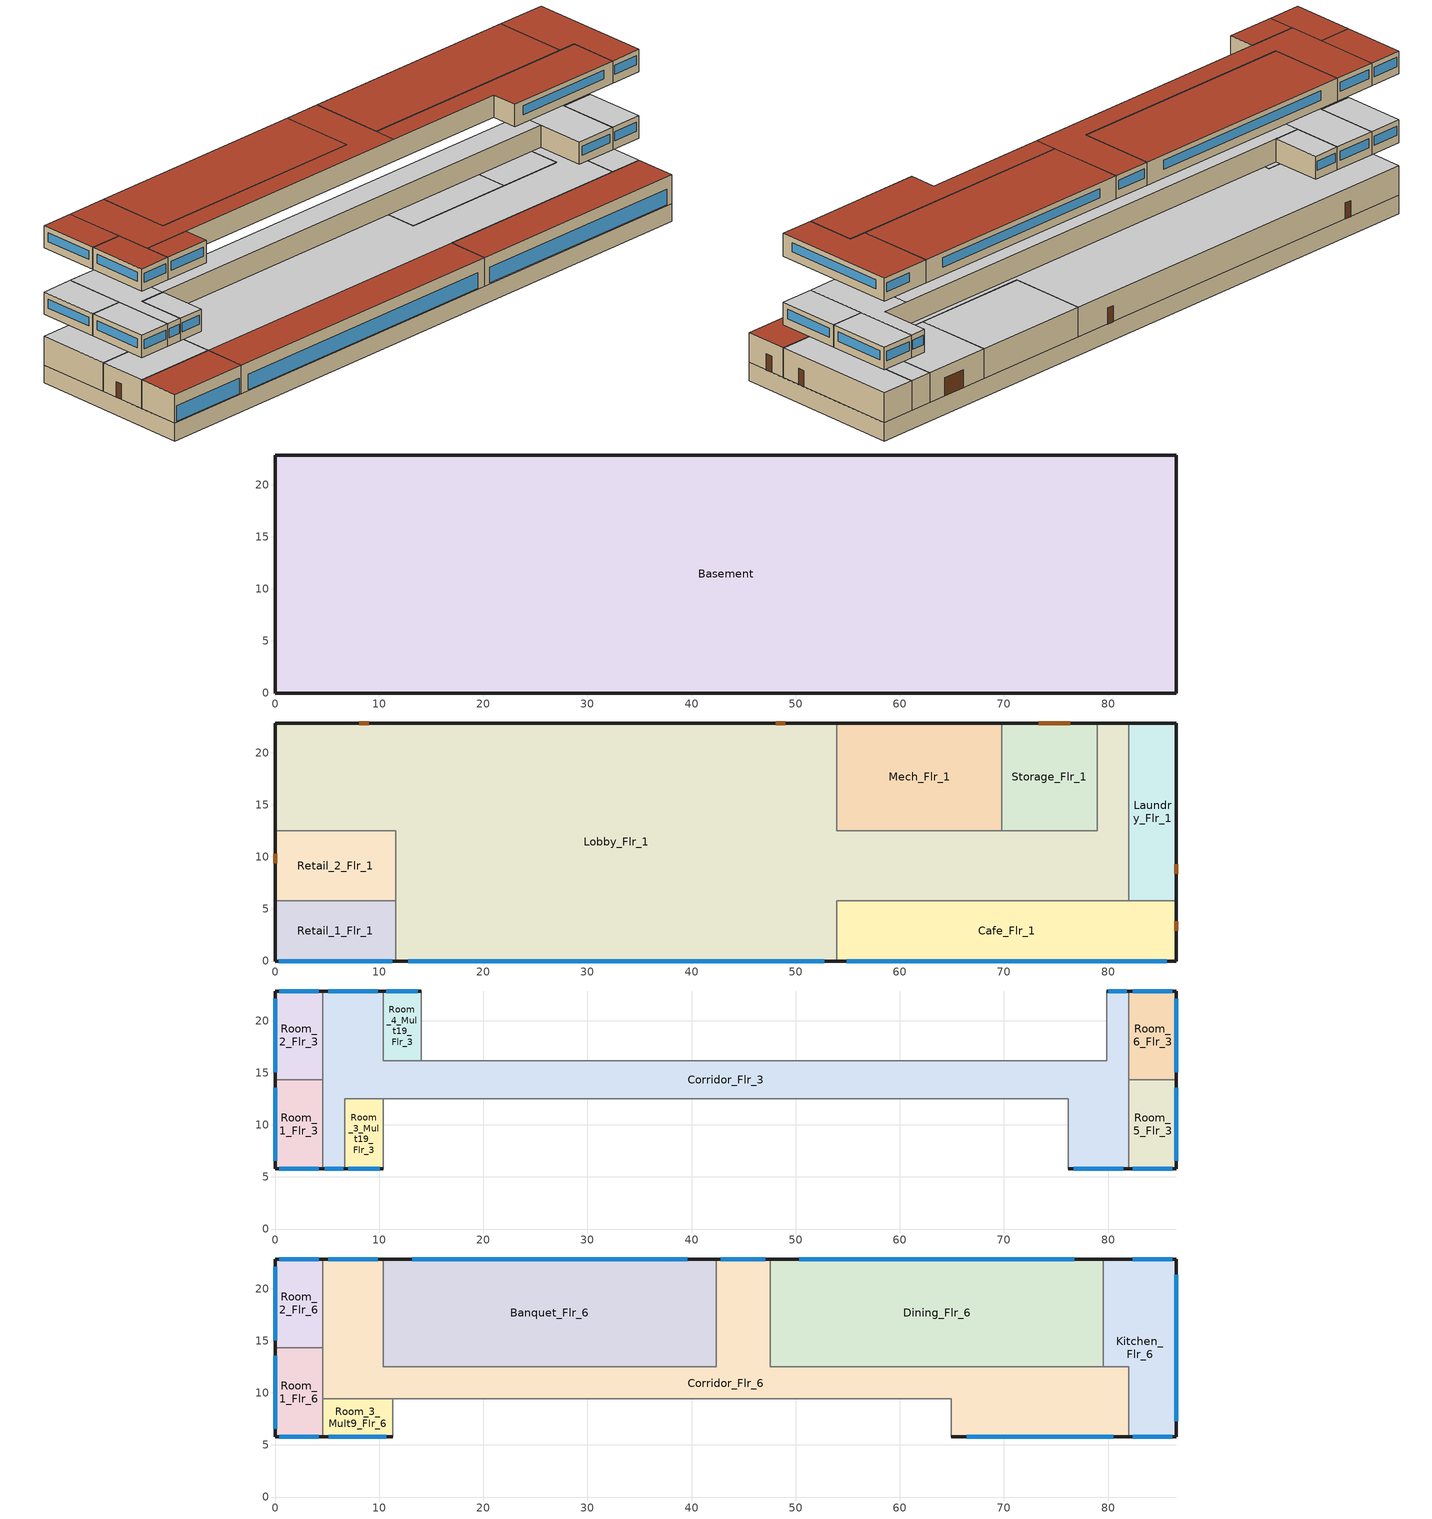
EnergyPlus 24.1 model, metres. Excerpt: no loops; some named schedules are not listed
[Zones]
Basement
 floor adiabatic (basement_floor): 86.56,22.86 86.56,0 0,0 0,22.86 z-2.44
 wall ground (Basement_Wall_East_Cfactor): 86.56,0 86.56,22.86 z-2.44:0
 wall ground (Basement_Wall_North_Cfactor): 86.56,22.86 0,22.86 z-2.44:0
 wall ground (Basement_Wall_South_Cfactor): 0,0 86.56,0 z-2.44:0
 wall ground (Basement_Wall_West_Cfactor): 0,22.86 0,0 z-2.44:0
Cafe_Flr_1
 floor to Basement (nonres_floor): 86.56,5.79 86.56,0 53.95,0 53.95,5.79 z0
 wall outside (nonres_ext_wall_grd): 53.95,0 86.56,0 86.56,5.79 z0:3.96
 wall to Lobby_Flr_1 (int_wall): 81.99,5.79 53.95,5.79 53.95,0 z0:3.96
 wall to Laundry_Flr_1 (int_wall): 86.56,5.79 81.99,5.79 z0:3.96
 window (NonresWindow_U_0.418_SHGC_0.4): 54.88,0 85.63,0 z0.15:2.28
 door (Swinging Door_con): 86.56,2.9 86.56,3.81 z0:2.13
 roof outside (nonres_roof): 53.95,5.79 53.95,0 86.56,0 86.56,5.79 z3.96
Laundry_Flr_1
 floor to Basement (nonres_floor): 86.56,22.86 86.56,5.79 81.99,5.79 81.99,22.86 z0
 wall outside (nonres_ext_wall_grd): 86.56,5.79 86.56,22.86 81.99,22.86 z0:3.96
 wall to Lobby_Flr_1 (int_wall): 81.99,22.86 81.99,5.79 z0:3.96
 door (Swinging Door_con): 86.56,8.36 86.56,9.28 z0:2.13
 ceiling adiabatic (nonres_floor_ceiling): 81.99,22.86 81.99,5.79 86.56,5.79 86.56,22.86 z3.96
Lobby_Flr_1
 floor to Basement (nonres_floor): 0,12.5 0,22.86 53.95,22.86 53.95,0 11.58,0 11.58,12.5 z0; 53.95,12.5 78.94,12.5 78.94,22.86 81.99,22.86 81.99,5.79 53.95,5.79 z0
 wall outside (nonres_ext_wall_grd): 53.95,22.86 0,22.86 0,12.5 / 11.58,0 53.95,0 / 81.99,22.86 78.94,22.86 z0:3.96
 wall to Mech_Flr_1 (int_wall): 69.8,12.5 53.95,12.5 53.95,22.86 z0:3.96
 wall to Retail_2_Flr_1 (int_wall): 0,12.5 11.58,12.5 11.58,5.79 z0:3.96
 wall to Retail_1_Flr_1 (int_wall): 11.58,5.79 11.58,0 z0:3.96
 wall to Storage_Flr_1 (int_wall): 78.94,22.86 78.94,12.5 69.8,12.5 z0:3.96
 window (NonresWindow_U_0.418_SHGC_0.4): 12.79,0 52.74,0 z0.15:2.28
 door (Swinging Door_con): 49,22.86 48.09,22.86 / 8.99,22.86 8.08,22.86 z0:2.13
 ceiling adiabatic (nonres_floor_ceiling): 0,12.5 11.58,12.5 11.58,5.79 81.99,5.79 81.99,22.86 78.94,22.86 78.94,12.5 53.95,12.5 53.95,22.86 0,22.86 z3.96
 roof outside (nonres_roof): 11.58,5.79 11.58,0 53.95,0 53.95,5.79 z3.96
Mech_Flr_1
 floor to Basement (nonres_floor): 69.8,22.86 69.8,12.5 53.95,12.5 53.95,22.86 z0
 wall outside (nonres_ext_wall_grd): 69.8,22.86 53.95,22.86 z0:3.96
 wall to Storage_Flr_1 (int_wall): 69.8,12.5 69.8,22.86 z0:3.96
 ceiling adiabatic (nonres_floor_ceiling): 53.95,22.86 53.95,12.5 69.8,12.5 69.8,22.86 z3.96
Retail_1_Flr_1
 floor to Basement (nonres_floor): 11.58,5.79 11.58,0 0,0 0,5.79 z0
 wall outside (nonres_ext_wall_grd): 0,5.79 0,0 11.58,0 z0:3.96
 wall to Retail_2_Flr_1 (int_wall): 11.58,5.79 0,5.79 z0:3.96
 window (NonresWindow_U_0.418_SHGC_0.4): 0.33,0 11.25,0 z0.15:2.28
 roof outside (nonres_roof): 0,5.79 0,0 11.58,0 11.58,5.79 z3.96
Retail_2_Flr_1
 floor to Basement (nonres_floor): 11.58,12.5 11.58,5.79 0,5.79 0,12.5 z0
 wall outside (nonres_ext_wall_grd): 0,12.5 0,5.79 z0:3.96
 door (Swinging Door_con): 0,10.28 0,9.37 z0:2.13
 ceiling adiabatic (nonres_floor_ceiling): 0,12.5 0,5.79 11.58,5.79 11.58,12.5 z3.96
Storage_Flr_1
 floor to Basement (nonres_floor): 78.94,22.86 78.94,12.5 69.8,12.5 69.8,22.86 z0
 wall outside (nonres_ext_wall_grd): 78.94,22.86 69.8,22.86 z0:3.96
 door (Overhead Door_con): 76.37,22.86 73.32,22.86 z0:2.44
 ceiling adiabatic (nonres_floor_ceiling): 69.8,22.86 69.8,12.5 78.94,12.5 78.94,22.86 z3.96
Corridor_Flr_3
 floor adiabatic (nonres_floor): 4.57,5.79 4.57,22.86 10.36,22.86 10.36,12.5 6.71,12.5 6.71,5.79 z7.01; 10.36,16.15 76.2,16.15 76.2,12.5 10.36,12.5 z7.01; 76.2,16.15 79.86,16.15 79.86,22.86 81.99,22.86 81.99,5.79 76.2,5.79 z7.01
 wall outside (nonres_ext_wall_mid): 10.36,22.86 4.57,22.86 / 4.57,5.79 6.71,5.79 / 81.99,22.86 79.86,22.86 / 76.2,5.79 81.99,5.79 z7.01:10.06
 wall adiabatic (int_wall): 79.86,22.86 79.86,16.15 10.36,16.15 10.36,22.86 / 6.71,5.79 6.71,12.5 76.2,12.5 76.2,5.79 z7.01:10.06
 wall to Room_5_Flr_3 (int_wall): 81.99,5.79 81.99,14.33 z7.01:10.06
 wall to Room_1_Flr_3 (int_wall): 4.57,14.33 4.57,5.79 z7.01:10.06
 wall to Room_6_Flr_3 (int_wall): 81.99,14.33 81.99,22.86 z7.01:10.06
 wall to Room_2_Flr_3 (int_wall): 4.57,22.86 4.57,14.33 z7.01:10.06
 window (NonresWindow_U_0.418_SHGC_0.4): 9.86,22.86 5.08,22.86 / 4.76,5.79 6.52,5.79 / 81.81,22.86 80.04,22.86 / 76.71,5.79 81.48,5.79 z8.11:9.33
 ceiling adiabatic (nonres_floor_ceiling): 4.57,5.79 6.71,5.79 6.71,12.5 10.36,12.5 10.36,22.86 4.57,22.86 z10.06; 10.36,12.5 76.2,12.5 76.2,16.15 10.36,16.15 z10.06; 76.2,5.79 81.99,5.79 81.99,22.86 79.86,22.86 79.86,16.15 76.2,16.15 z10.06
Room_1_Flr_3
 floor adiabatic (nonres_floor): 4.57,14.33 4.57,5.79 0,5.79 0,14.33 z7.01
 wall outside (res_ext_wall_mid): 0,14.33 0,5.79 4.57,5.79 z7.01:10.06
 wall to Room_2_Flr_3 (int_wall): 4.57,14.33 0,14.33 z7.01:10.06
 window (ResWindow_U_0.418_SHGC_0.4): 0.4,5.79 4.17,5.79 / 0,13.58 0,6.54 z8.11:9.33
 ceiling adiabatic (nonres_floor_ceiling): 0,14.33 0,5.79 4.57,5.79 4.57,14.33 z10.06
Room_2_Flr_3
 floor adiabatic (nonres_floor): 4.57,22.86 4.57,14.33 0,14.33 0,22.86 z7.01
 wall outside (res_ext_wall_mid): 4.57,22.86 0,22.86 0,14.33 z7.01:10.06
 window (ResWindow_U_0.418_SHGC_0.4): 4.17,22.86 0.4,22.86 / 0,22.11 0,15.07 z8.11:9.33
 ceiling adiabatic (nonres_floor_ceiling): 0,22.86 0,14.33 4.57,14.33 4.57,22.86 z10.06
Room_3_Mult19_Flr_3
 floor adiabatic (nonres_floor): 10.36,12.5 10.36,5.79 6.71,5.79 6.71,12.5 z7.01
 wall outside (res_ext_wall_mid): 6.71,5.79 10.36,5.79 z7.01:10.06
 wall adiabatic (int_wall): 10.36,5.79 10.36,12.5 6.71,12.5 6.71,5.79 z7.01:10.06
 window (ResWindow_U_0.418_SHGC_0.4): 7.03,5.79 10.04,5.79 z8.11:9.33
 ceiling adiabatic (nonres_floor_ceiling): 6.71,12.5 6.71,5.79 10.36,5.79 10.36,12.5 z10.06
Room_4_Mult19_Flr_3
 floor adiabatic (nonres_floor): 14.02,22.86 14.02,16.15 10.36,16.15 10.36,22.86 z7.01
 wall outside (res_ext_wall_mid): 14.02,22.86 10.36,22.86 z7.01:10.06
 wall adiabatic (int_wall): 10.36,22.86 10.36,16.15 14.02,16.15 14.02,22.86 z7.01:10.06
 window (ResWindow_U_0.418_SHGC_0.4): 13.7,22.86 10.68,22.86 z8.11:9.33
 ceiling adiabatic (nonres_floor_ceiling): 10.36,22.86 10.36,16.15 14.02,16.15 14.02,22.86 z10.06
Room_5_Flr_3
 floor adiabatic (nonres_floor): 86.56,14.33 86.56,5.79 81.99,5.79 81.99,14.33 z7.01
 wall outside (res_ext_wall_mid): 81.99,5.79 86.56,5.79 86.56,14.33 z7.01:10.06
 wall to Room_6_Flr_3 (int_wall): 86.56,14.33 81.99,14.33 z7.01:10.06
 window (ResWindow_U_0.418_SHGC_0.4): 86.56,6.54 86.56,13.58 / 82.39,5.79 86.16,5.79 z8.11:9.33
 ceiling adiabatic (nonres_floor_ceiling): 81.99,14.33 81.99,5.79 86.56,5.79 86.56,14.33 z10.06
Room_6_Flr_3
 floor adiabatic (nonres_floor): 86.56,22.86 86.56,14.33 81.99,14.33 81.99,22.86 z7.01
 wall outside (res_ext_wall_mid): 86.56,14.33 86.56,22.86 81.99,22.86 z7.01:10.06
 window (ResWindow_U_0.418_SHGC_0.4): 86.56,15.07 86.56,22.11 / 86.16,22.86 82.39,22.86 z8.11:9.33
 ceiling adiabatic (nonres_floor_ceiling): 81.99,22.86 81.99,14.33 86.56,14.33 86.56,22.86 z10.06
Banquet_Flr_6
 floor adiabatic (nonres_floor): 42.37,22.86 42.37,12.5 10.36,12.5 10.36,22.86 z16.15
 wall outside (nonres_ext_wall_top): 42.37,22.86 10.36,22.86 z16.15:19.2
 wall to Corridor_Flr_6 (int_wall): 10.36,22.86 10.36,12.5 42.37,12.5 42.37,22.86 z16.15:19.2
 window (NonresWindow_U_0.418_SHGC_0.4): 39.57,22.86 13.16,22.86 z17.26:18.48
 roof outside (nonres_roof): 10.36,22.86 10.36,12.5 42.37,12.5 42.37,22.86 z19.2
Corridor_Flr_6
 floor adiabatic (nonres_floor): 4.57,9.45 4.57,22.86 10.36,22.86 10.36,12.5 42.37,12.5 42.37,22.86 47.55,22.86 47.55,12.5 81.99,12.5 81.99,5.79 64.92,5.79 64.92,9.45 z16.15
 wall outside (nonres_ext_wall_top): 10.36,22.86 4.57,22.86 / 47.55,22.86 42.37,22.86 / 64.92,5.79 81.99,5.79 z16.15:19.2
 wall adiabatic (int_wall): 4.57,22.86 4.57,9.45 64.92,9.45 64.92,5.79 / 81.99,12.5 47.55,12.5 z16.15:19.2
 wall to Dining_Flr_6 (int_wall): 47.55,12.5 47.55,22.86 z16.15:19.2
 wall to Kitchen_Flr_6 (int_wall): 81.99,5.79 81.99,12.5 z16.15:19.2
 window (NonresWindow_U_0.418_SHGC_0.4): 9.86,22.86 5.08,22.86 / 47.09,22.86 42.82,22.86 / 66.42,5.79 80.5,5.79 z17.26:18.48
 roof outside (nonres_roof): 4.57,9.45 47.55,9.45 47.55,22.86 42.37,22.86 42.37,12.5 10.36,12.5 10.36,22.86 4.57,22.86 z19.2; 47.55,9.45 64.92,9.45 64.92,5.79 81.99,5.79 81.99,12.5 47.55,12.5 z19.2
Dining_Flr_6
 floor adiabatic (nonres_floor): 79.55,22.86 79.55,12.5 47.55,12.5 47.55,22.86 z16.15
 wall outside (nonres_ext_wall_top): 79.55,22.86 47.55,22.86 z16.15:19.2
 wall to Kitchen_Flr_6 (int_wall): 79.55,12.5 79.55,22.86 z16.15:19.2
 wall adiabatic (int_wall): 47.55,12.5 79.55,12.5 z16.15:19.2
 window (NonresWindow_U_0.418_SHGC_0.4): 76.75,22.86 50.35,22.86 z17.26:18.48
 roof outside (nonres_roof): 47.55,22.86 47.55,12.5 79.55,12.5 79.55,22.86 z19.2
Kitchen_Flr_6
 floor adiabatic (nonres_floor): 79.55,12.5 79.55,22.86 86.56,22.86 86.56,5.79 81.99,5.79 81.99,12.5 z16.15
 wall outside (nonres_ext_wall_top): 81.99,5.79 86.56,5.79 86.56,22.86 79.55,22.86 z16.15:19.2
 wall adiabatic (int_wall): 79.55,12.5 81.99,12.5 z16.15:19.2
 window (NonresWindow_U_0.418_SHGC_0.4): 82.39,5.79 86.16,5.79 / 86.56,7.29 86.56,21.37 / 86.16,22.86 82.39,22.86 z17.26:18.48
 roof outside (nonres_roof): 79.55,12.5 81.99,12.5 81.99,5.79 86.56,5.79 86.56,22.86 79.55,22.86 z19.2
Room_1_Flr_6
 floor adiabatic (nonres_floor): 4.57,14.33 4.57,5.79 0,5.79 0,14.33 z16.15
 wall outside (res_ext_wall_top): 0,14.33 0,5.79 4.57,5.79 z16.15:19.2
 wall adiabatic (int_wall): 4.57,5.79 4.57,14.33 z16.15:19.2
 wall to Room_2_Flr_6 (int_wall): 4.57,14.33 0,14.33 z16.15:19.2
 window (ResWindow_U_0.418_SHGC_0.4): 0.4,5.79 4.17,5.79 / 0,13.58 0,6.54 z17.26:18.48
 roof outside (res_roof): 0,14.33 0,5.79 4.57,5.79 4.57,14.33 z19.2
Room_2_Flr_6
 floor adiabatic (nonres_floor): 4.57,22.86 4.57,14.33 0,14.33 0,22.86 z16.15
 wall outside (res_ext_wall_top): 4.57,22.86 0,22.86 0,14.33 z16.15:19.2
 wall adiabatic (int_wall): 4.57,14.33 4.57,22.86 z16.15:19.2
 window (ResWindow_U_0.418_SHGC_0.4): 4.17,22.86 0.4,22.86 / 0,22.11 0,15.07 z17.26:18.48
 roof outside (res_roof): 0,22.86 0,14.33 4.57,14.33 4.57,22.86 z19.2
Room_3_Mult9_Flr_6
 floor adiabatic (nonres_floor): 11.28,9.45 11.28,5.79 4.57,5.79 4.57,9.45 z16.15
 wall outside (res_ext_wall_top): 4.57,5.79 11.28,5.79 z16.15:19.2
 wall adiabatic (int_wall): 11.28,5.79 11.28,9.45 4.57,9.45 4.57,5.79 z16.15:19.2
 window (ResWindow_U_0.418_SHGC_0.4): 5.16,5.79 10.69,5.79 z17.26:18.48
 roof outside (res_roof): 4.57,9.45 4.57,5.79 11.28,5.79 11.28,9.45 z19.2
[Building]
HotelLarge: Loads convergence tolerance value=0.04; Maximum number of warmup days=25; Minimum number of warmup days=6; North axis=0; Solar distribution=FullInteriorAndExterior; Temperature convergence tolerance value=0.2; Terrain=City
[Site:GroundTemperature:FCfactorMethod]
January ground temperature=9.7; February ground temperature=6; March ground temperature=-2.2; April ground temperature=-3.4; May ground temperature=-4.2; June ground temperature=2.7; July ground temperature=7.5; August ground temperature=13.7; September ground temperature=18.6; October ground temperature=22; November ground temperature=20.7; December ground temperature=16.5
[Site:Location]
Buffalo.Niagara.Intl.AP_NY_USA WMO=725280: Elevation=215; Latitude=42.94; Longitude=-78.74; Time zone=-5
[Site:WaterMainsTemperature]
Annual average outdoor air temperature=8.96667; Calculation method=Correlation; Maximum difference in monthly average outdoor air temperatures=26.2
[SizingPeriod:DesignDay] Barometric pressure=98769; Day of month=21; Daylight saving time indicator=No; Dry bulb temperature range modifier type=DefaultMultipliers; Humidity condition type=WetBulb; Rain indicator=No; Snow indicator=No
Name | Ashrae clear sky optical depth for beam irradiance taub | Ashrae clear sky optical depth for diffuse irradiance taud | Daily dry bulb temperature range | Day type | Maximum dry bulb temperature | Month | Solar model indicator | Wetbulb or dewpoint at maximum dry bulb | Wind direction | Wind speed | Sky clearness
Buffalo.Niagara.Intl.AP_NY_USA Ann Clg .4% Condns DB=>MWB | 0.462 | 2.001 | 9.3 | SummerDesignDay | 30.3 | 7 | ASHRAETau | 21.8 | 240 | 5.7
Buffalo.Niagara.Intl.AP_NY_USA Ann Htg 99.6% Condns DB |  |  | 0 | WinterDesignDay | -16.3 | 1 | ASHRAEClearSky | -16.3 | 270 | 5.1 | 0
[Construction]
InteriorFurnishings: Std Wood 6inch
NonresWindow_U_0.418_SHGC_0.4: Glazing Layer
Overhead Door_con: Overhead Door_con Panel
ResWindow_U_0.418_SHGC_0.4: Residential Window Glazing Layer
Swinging Door_con: Opaque Door panel_con
basement_floor: M10 200mm concrete block basement wall, CP02 CARPET PAD
int_wall: G01 13mm gypsum board, G01 13mm gypsum board
nonres_ext_wall_grd: 200mm Normalweight concrete wall, Nonres_Exterior_Wall_Insulation_grd, G01 13mm gypsum board
nonres_ext_wall_mid: 200mm Normalweight concrete wall, Nonres_Exterior_Wall_Insulation_mid, G01 13mm gypsum board
nonres_ext_wall_top: 200mm Normalweight concrete wall, Nonres_Exterior_Wall_Insulation_top, G01 13mm gypsum board
nonres_floor: Nonres_Floor_Insulation, 100mm Normalweight concrete floor, CP02 CARPET PAD
nonres_floor_ceiling: CP02 CARPET PAD, 100mm Normalweight concrete floor, Nonres_Floor_Insulation
nonres_roof: F13 Built-up roofing, Nonres_Roof_Insulation, F08 Metal surface
res_ext_wall_mid: 200mm Normalweight concrete wall, Res_Exterior_Wall_Insulation_mid, G01 13mm gypsum board
res_ext_wall_top: 200mm Normalweight concrete wall, Res_Exterior_Wall_Insulation_top, G01 13mm gypsum board
res_roof: F13 Built-up roofing, Res_Roof_Insulation, F08 Metal surface
[Construction:CfactorUndergroundWall] C factor=0.675682; Height=2.439
Basement_Wall_East_Cfactor; Basement_Wall_North_Cfactor; Basement_Wall_South_Cfactor; Basement_Wall_West_Cfactor
[Material]
Name | Conductivity | Density | Roughness | Specific heat | Thickness | Solar absorptance | Thermal absorptance | Visible absorptance
100mm Normalweight concrete floor | 2.31 | 2322 | MediumRough | 832 | 0.1016
200mm Normalweight concrete wall | 2.31 | 2322 | MediumRough | 832 | 0.2032
F08 Metal surface | 45.28 | 7824 | Smooth | 500 | 0.0008
F13 Built-up roofing | 0.16 | 1120 | Rough | 1460 | 0.0095 | 0.77 | 0.9
G01 13mm gypsum board | 0.16 | 800 | Smooth | 1090 | 0.0127 | 0.7 | 0.9 | 0.5
M10 200mm concrete block basement wall | 1.326 | 1842 | MediumRough | 912 | 0.2032
Std Wood 6inch | 0.12 | 540 | MediumSmooth | 1210 | 0.15 | 0.7 | 0.9 | 0.7
[Material:NoMass] Solar absorptance=0.7; Thermal absorptance=0.9
Name | Roughness | Thermal resistance | Visible absorptance
CP02 CARPET PAD | VeryRough | 0.21648 | 0.8
Nonres_Exterior_Wall_Insulation_grd | MediumSmooth | 1.21876 | 0.7
Nonres_Exterior_Wall_Insulation_mid | MediumSmooth | 0.923326 | 0.7
Nonres_Exterior_Wall_Insulation_top | MediumSmooth | 0.908035 | 0.7
Nonres_Floor_Insulation | MediumSmooth | 4.13066 | 0.7
Nonres_Roof_Insulation; Res_Roof_Insulation | MediumSmooth | 5.30668 | 0.7
Opaque Door panel_con; Overhead Door_con Panel | MediumRough | 0.20252 | 0.7
Res_Exterior_Wall_Insulation_mid | MediumSmooth | 1.0173 | 0.7
Res_Exterior_Wall_Insulation_top | MediumSmooth | 0.999625 | 0.7
[WindowMaterial:SimpleGlazingSystem] Solar heat gain coefficient=0.4; U factor=2.37351; Visible transmittance=0.44
Glazing Layer; Residential Window Glazing Layer
[AvailabilityManager:NightCycle] Applicability schedule=Always_On; Control type=CycleOnAny; Cycling run time=1800; Cycling run time control type=FixedRunTime; Fan schedule=HVACOperationSchd; Thermostat tolerance=1
FLR_3_DOAS Availability Manager; PSZ_Kitchen Availability Manager; VAV WITH REHEAT Availability Manager
[Daylighting:Controls] Availability schedule=DaylightAvailSch; Daylighting method=SplitFlux; Lighting control type=Stepped; Maximum allowable discomfort glare index=22; Minimum input power fraction for continuous or continuousoff dimming control=0.3; Minimum light output fraction for continuous or continuousoff dimming control=0.2; Number of stepped control steps=3; Probability lighting will be reset when needed in manual stepped control=1
Name | Daylighting reference point name 1 | Fraction of lights controlled by reference point 1 | Illuminance setpoint at reference point 1 | Daylighting reference point name 2 | Fraction of lights controlled by reference point 2 | Illuminance setpoint at reference point 2 | Glare calculation azimuth angle of view direction clockwise from zone y axis | Glare calculation daylighting reference point | Zone or space
Banquet_Flr_6_DaylCtrl | Banquet_Flr_6_DaylRefPt1 | 0.2 | 215 | Banquet_Flr_6_DaylRefPt2 | 0.2 | 215 | 0 | Banquet_Flr_6_DaylRefPt1 | Banquet_Flr_6
Cafe_Flr_1_DaylCtrl | Cafe_Flr_1_DaylRefPt1 | 0.39 | 215 | Cafe_Flr_1_DaylRefPt2 | 0.39 | 215 | 180 | Cafe_Flr_1_DaylRefPt1 | Cafe_Flr_1
Dining_Flr_6_DaylCtrl | Dining_Flr_6_DaylRefPt1 | 0.2 | 215 | Dining_Flr_6_DaylRefPt2 | 0.2 | 215 | 0 | Dining_Flr_6_DaylRefPt1 | Dining_Flr_6
Lobby_Flr_1_DaylCtrl | Lobby_Flr_1_DaylRefPt1 | 0.07 | 269 | Lobby_Flr_1_DaylRefPt2 | 0.07 | 269 | 180 | Lobby_Flr_1_DaylRefPt1 | Lobby_Flr_1
[ElectricEquipment] Design level calculation method=EquipmentLevel
Name | Design level | End use subcategory | Fraction latent | Fraction lost | Fraction radiant | Schedule | Zone or zonelist or space or spacelist
Banquet_Flr_6_MiscPlug_Equip | 22493 | Cooking | 0 | 0 | 0.5 | Kitchen_Elec_Equip_SCH | Banquet_Flr_6
Basement_MiscPlug_Equip | 10646.1 | MiscPlug | 0 | 0 | 0.5 | BASEMENT_EQUIP_SCH | Basement
Cafe_Flr_1_MiscPlug_Equip | 1016.08 | MiscPlug | 0 | 0 | 0.5 | BLDG_EQUIP_SCH | Cafe_Flr_1
Dining_Flr_6_MiscPlug_Equip | 22493 | Cooking | 0 | 0 | 0.5 | Kitchen_Elec_Equip_SCH | Dining_Flr_6
Kitchen_Flr_6_MiscElec_Equip | 52482.8 | Cooking | 0.2 | 0.1 | 0.5 | Kitchen_Elec_Equip_SCH | Kitchen_Flr_6
Kitchen_Flr_6_Reach-in-Freezer | 457.5 | ReachInFreezer | 0 | 0 | 0.25 | Always_on | Kitchen_Flr_6
Kitchen_Flr_6_Reach-in-Refrigerator | 285 | ReachInRefrigerator | 0 | 0 | 0.25 | Always_on | Kitchen_Flr_6
Laundry_Flr_1_MiscPlug_Equip | 4813.47 | MiscPlug | 0 | 0 | 0.5 | BLDG_EQUIP_SCH | Laundry_Flr_1
Lobby_Flr_1_MiscPlug_Equip | 10557.1 | MiscPlug | 0 | 0 | 0.5 | BLDG_EQUIP_SCH | Lobby_Flr_1
Mech_Flr_1_MiscPlug_Equip | 883.6283 | MiscPlug | 0 | 0 | 0.5 | BLDG_EQUIP_SCH | Mech_Flr_1
Retail_1_Flr_1_MiscPlug_Equip | 721.6879 | MiscPlug | 0 | 0 | 0.5 | BLDG_EQUIP_SCH | Retail_1_Flr_1
Retail_2_Flr_1_MiscPlug_Equip | 835.7173 | MiscPlug | 0 | 0 | 0.5 | BLDG_EQUIP_SCH | Retail_2_Flr_1
Room_1_Flr_3_PlugMisc_Equip | 263.3986 | MiscPlug | 0 | 0 | 0.5 | Guestroom_Eqp_Sch_Adva | Room_1_Flr_3
Room_1_Flr_6_PlugMisc_Equip | 263.3986 | MiscPlug | 0 | 0 | 0.5 | Guestroom_Eqp_Sch_Adva | Room_1_Flr_6
Room_2_Flr_3_PlugMisc_Equip | 263.3678 | MiscPlug | 0 | 0 | 0.5 | Guestroom_Eqp_Sch_Adva | Room_2_Flr_3
Room_2_Flr_6_PlugMisc_Equip | 263.3678 | MiscPlug | 0 | 0 | 0.5 | Guestroom_Eqp_Sch_Adva | Room_2_Flr_6
Room_3_Mult9_Flr_6_PlugMisc_Equip | 258.0614 | MiscPlug | 0 | 0 | 0.5 | Guestroom_Eqp_Sch_Adva | Room_3_Mult9_Flr_6
Room_3_Mult19_Flr_3_PlugMisc_Equip | 257.9908 | MiscPlug | 0 | 0 | 0.5 | Guestroom_Eqp_Sch_Adva | Room_3_Mult19_Flr_3
Room_4_Mult19_Flr_3_PlugMisc_Equip | 258.0614 | MiscPlug | 0 | 0 | 0.5 | Guestroom_Eqp_Sch_Adva | Room_4_Mult19_Flr_3
Room_5_Flr_3_PlugMisc_Equip | 263.3986 | MiscPlug | 0 | 0 | 0.5 | Guestroom_Eqp_Sch_Adva | Room_5_Flr_3
Room_6_Flr_3_PlugMisc_Equip | 263.3678 | MiscPlug | 0 | 0 | 0.5 | Guestroom_Eqp_Sch_Adva | Room_6_Flr_3
Storage_Flr_1_MiscPlug_Equip | 254.9024 | MiscPlug | 0 | 0 | 0.5 | BLDG_EQUIP_SCH | Storage_Flr_1
[ElectricLoadCenter:Transformer]
Transformer 1: Availability schedule=Always_On; Conductor material=Aluminum; Consider transformer loss for utility cost=Yes; Fraction of eddy current losses=0.1; Full load temperature rise=150; Meter name 1=Wired_LTG_Electricity; Meter name 2=InteriorEquipment:Electricity; Nameplate efficiency=0.983; Per unit load for nameplate efficiency=0.35; Performance input method=NominalEfficiency; Phase=3; Rated capacity=150000; Reference temperature for nameplate efficiency=75; Transformer usage=PowerInFromGrid
[EnergyManagementSystem:Actuator]
Name | Actuated component control type | Actuated component type | Actuated component unique
BoilerCurve1 | Curve Result | Curve | HeatSys1 BOILER1 EFFICIENCY CURVE
BoilerCurve2 | Curve Result | Curve | HeatSys1 BOILER2 EFFICIENCY CURVE
N_LivingUnit_CLGSETP_Actuator | Schedule Value | Schedule:Compact | OBCReset_N_OccGuestRoom_ClgSP_Sch_30min
[Exterior:FuelEquipment] Fuel use type=Electricity
Name | Design level | End use subcategory | Schedule
Elevator_Lift_Running | 299258 | ElevatorLift | elevator_running_sch
Elevator_Lift_Standby | 9468 | ElevatorLift | elevator_standby_sch
Elevators_Lights_Fan | 376 | ElevatorLightsFan | ELEV_LIGHT_FAN_SCH_ADD_DF
[Exterior:Lights]
Exterior Facade Lighting: Control option=AstronomicalClock; Design level=16690.39; End use subcategory=General; Schedule=Exterior_Lgt_ALWAYS_ON
[GasEquipment] Design level calculation method=EquipmentLevel
Name | Design level | End use subcategory | Fraction latent | Fraction lost | Fraction radiant | Schedule | Zone or zonelist or space or spacelist
Kitchen_Flr_6_MiscGas_Equip | 249920 | Cooking | 0.1 | 0.7 | 0.2 | Kitchen_Gas_Equip_SCH | Kitchen_Flr_6
Laundry_Flr_1_MiscGas_Equip | 41817.4 | Laundry | 0 | 0 | 0.5 | BLDG_EQUIP_SCH | Laundry_Flr_1
[InternalMass] Construction=InteriorFurnishings
Name | Zone or zonelist | Surface area
Banquet_Flr_6_InternalMass_1 | Banquet_Flr_6 | 663.3149
Basement_InternalMass_1 | Basement | 3957.66
Cafe_Flr_1_InternalMass_1 | Cafe_Flr_1 | 377.7238
Corridor_Flr_3_InternalMass_1 | Corridor_Flr_3 | 778.8094
Corridor_Flr_6_InternalMass_1 | Corridor_Flr_6 | 824.2494
Dining_Flr_6_InternalMass_1 | Dining_Flr_6 | 663.3149
Kitchen_Flr_6_InternalMass_1 | Kitchen_Flr_6 | 206.6089
Laundry_Flr_1_InternalMass_1 | Laundry_Flr_1 | 156.0789
Lobby_Flr_1_InternalMass_1 | Lobby_Flr_1 | 2616.37
Mech_Flr_1_InternalMass_1 | Mech_Flr_1 | 328.4864
Retail_1_Flr_1_InternalMass_1 | Retail_1_Flr_1 | 134.1427
Retail_2_Flr_1_InternalMass_1 | Retail_2_Flr_1 | 155.3378
Room_1_Flr_3_InternalMass_1 | Room_1_Flr_3 | 78.044
Room_1_Flr_6_InternalMass_1 | Room_1_Flr_6 | 78.044
Room_2_Flr_3_InternalMass_1 | Room_2_Flr_3 | 78.0349
Room_2_Flr_6_InternalMass_1 | Room_2_Flr_6 | 78.0349
Room_3_Mult9_Flr_6_InternalMass_1 | Room_3_Mult9_Flr_6 | 49.0611
Room_3_Mult19_Flr_3_InternalMass_1 | Room_3_Mult19_Flr_3 | 49.0477
Room_4_Mult19_Flr_3_InternalMass_1 | Room_4_Mult19_Flr_3 | 49.0611
Room_5_Flr_3_InternalMass_1 | Room_5_Flr_3 | 78.044
Room_6_Flr_3_InternalMass_1 | Room_6_Flr_3 | 78.0349
Storage_Flr_1_InternalMass_1 | Storage_Flr_1 | 189.5185
[Lights] Design level calculation method=Watts/Area; End use subcategory=LightsWired; Fraction radiant=0.7; Fraction replaceable=1; Fraction visible=0.2; Return air fraction=0; Return air fraction calculated from plenum temperature=No
Name | Schedule | Watts per floor area | Zone or zonelist or space or spacelist
Banquet_Flr_6_Lights | ltg_sch_dining | 11.51737 | Banquet_Flr_6
Basement_Lights | ltg_sch_basement | 10.32546 | Basement
Cafe_Flr_1_Lights | ltg_sch_dining | 11.51737 | Cafe_Flr_1
Corridor_Flr_3_Lights | ltg_sch_corridor | 7.10417 | Corridor_Flr_3
Corridor_Flr_6_Lights | ltg_sch_corridor | 7.10417 | Corridor_Flr_6
Dining_Flr_6_Lights | ltg_sch_dining | 11.51737 | Dining_Flr_6
Kitchen_Flr_6_Lights | ltg_sch_kitchen | 13.02432 | Kitchen_Flr_6
Laundry_Flr_1_Lights | ltg_sch_laundry | 6.45834 | Laundry_Flr_1
Lobby_Flr_1_Lights | ltg_sch_lobby | 9.68751 | Lobby_Flr_1
Mech_Flr_1_Lights | ltg_sch_mechanic | 4.52084 | Mech_Flr_1
Retail_1_Flr_1_Lights | ltg_sch_retail | 13.56251 | Retail_1_Flr_1
Retail_2_Flr_1_Lights | ltg_sch_retail | 13.56251 | Retail_2_Flr_1
Room_1_Flr_3_Lights | ltg_sch_guestroom | 9.79515 | Room_1_Flr_3
Room_1_Flr_6_Lights | ltg_sch_guestroom | 9.79515 | Room_1_Flr_6
Room_2_Flr_3_Lights | ltg_sch_guestroom | 9.79515 | Room_2_Flr_3
Room_2_Flr_6_Lights | ltg_sch_guestroom | 9.79515 | Room_2_Flr_6
Room_3_Mult9_Flr_6_Lights | ltg_sch_guestroom | 9.79515 | Room_3_Mult9_Flr_6
Room_3_Mult19_Flr_3_Lights | ltg_sch_guestroom | 9.79515 | Room_3_Mult19_Flr_3
Room_4_Mult19_Flr_3_Lights | ltg_sch_guestroom | 9.79515 | Room_4_Mult19_Flr_3
Room_5_Flr_3_Lights | ltg_sch_guestroom | 9.79515 | Room_5_Flr_3
Room_6_Flr_3_Lights | ltg_sch_guestroom | 9.79515 | Room_6_Flr_3
Storage_Flr_1_Lights | ltg_sch_storage | 7.70049 | Storage_Flr_1
[People] Activity level schedule=ACTIVITY_SCH; Air velocity schedule=AIR_VELO_SCH; Clothing insulation calculation method=ClothingInsulationSchedule; Clothing insulation schedule=CLOTHING_SCH; Enable ashrae 55 comfort warnings=No; Fraction radiant=0.3; Mean radiant temperature calculation type=EnclosureAveraged; Number of people calculation method=People; Sensible heat fraction=Autocalculate; Thermal comfort model 1 type=Fanger; Work efficiency schedule=WORK_EFF_SCH
Name | Number of people | Number of people schedule | Zone or zonelist or space or spacelist
Banquet_Flr_6 People | 249.896 | BLDG_OCC_SCH | Banquet_Flr_6
Basement People | 106.499 | BLDG_OCC_SCH | Basement
CORRIDOR_FLR_3 People | 20.957 | BLDG_OCC_SCH | CORRIDOR_FLR_3
CORRIDOR_FLR_6 People | 22.18 | BLDG_OCC_SCH | CORRIDOR_FLR_6
Cafe_Flr_1 People | 142.3 | BLDG_OCC_SCH | Cafe_Flr_1
Dining_Flr_6 People | 249.896 | BLDG_OCC_SCH | Dining_Flr_6
Kitchen_Flr_6 People | 22.238 | BLDG_OCC_SCH | Kitchen_Flr_6
Laundry_Flr_1 People | 8.4 | BLDG_OCC_SCH | Laundry_Flr_1
Lobby_Flr_1 People | 422.435 | BLDG_OCC_SCH | Lobby_Flr_1
MECH_FLR_1 People | 2.652 | BLDG_OCC_SCH | MECH_FLR_1
Retail_1_Flr_1 People | 10.829 | BLDG_OCC_SCH | Retail_1_Flr_1
Retail_2_Flr_1 People | 12.54 | BLDG_OCC_SCH | Retail_2_Flr_1
Room_1_Flr_3 People | 1.5 | GuestRoom_Occ_Sch | Room_1_Flr_3
Room_1_Flr_6 People | 1.5 | GuestRoom_Occ_Sch | Room_1_Flr_6
Room_2_Flr_3 People | 1.5 | GuestRoom_Occ_Sch | Room_2_Flr_3
Room_2_Flr_6 People | 1.5 | GuestRoom_Occ_Sch | Room_2_Flr_6
Room_3_Mult9_Flr_6 People | 1.5 | GuestRoom_Occ_Sch | Room_3_Mult9_Flr_6
Room_3_Mult19_Flr_3 People | 1.5 | ALWAYS_OFF | Room_3_Mult19_Flr_3
Room_4_Mult19_Flr_3 People | 1.5 | GuestRoom_Occ_Sch | Room_4_Mult19_Flr_3
Room_5_Flr_3 People | 1.5 | GuestRoom_Occ_Sch | Room_5_Flr_3
Room_6_Flr_3 People | 1.5 | GuestRoom_Occ_Sch | Room_6_Flr_3
STORAGE_FLR_1 People | 2.04 | BLDG_OCC_SCH | STORAGE_FLR_1
[Zone] Ceiling height=-9999; Floor area=Autocalculate; Part of total floor area=Yes; Type=1
Name | Multiplier | Volume
Banquet_Flr_6; Dining_Flr_6 | 1 | 1010.89
Basement | 1 | 4826.41
Cafe_Flr_1 | 1 | 748.3463
Corridor_Flr_3 | 4 | 1186.91
Corridor_Flr_6 | 1 | 1256.16
Kitchen_Flr_6 | 1 | 314.872
Laundry_Flr_1 | 1 | 309.2236
Lobby_Flr_1 | 1 | 5183.56
Mech_Flr_1 | 1 | 650.7972
Retail_1_Flr_1 | 1 | 265.7636
Retail_2_Flr_1 | 1 | 307.7552
Room_1_Flr_3; Room_5_Flr_3 | 4 | 118.9391
Room_1_Flr_6 | 1 | 118.9391
Room_2_Flr_3; Room_6_Flr_3 | 4 | 118.9252
Room_2_Flr_6 | 1 | 118.9252
Room_3_Mult9_Flr_6 | 9 | 74.7691
Room_3_Mult19_Flr_3 | 76 | 74.7487
Room_4_Mult19_Flr_3 | 76 | 74.7691
Storage_Flr_1 | 1 | 375.4741
[ZoneInfiltration:DesignFlowRate] Constant term coefficient=1; Design flow rate calculation method=Flow/ExteriorWallArea; Flow rate per exterior surface area=0.000569572; Schedule=INFIL_QUARTER_ON_SCH; Temperature term coefficient=0; Velocity squared term coefficient=0; Velocity term coefficient=0
Name | Zone or zonelist or space or spacelist
Banquet_Flr_6_Infiltration | Banquet_Flr_6
Cafe_Flr_1_Infiltration | Cafe_Flr_1
Corridor_Flr_3_Infiltration | Corridor_Flr_3
Corridor_Flr_6_Infiltration | Corridor_Flr_6
Dining_Flr_6_Infiltration | Dining_Flr_6
Kitchen_Flr_6_Infiltration | Kitchen_Flr_6
Laundry_Flr_1_Infiltration | Laundry_Flr_1
Lobby_Flr_1_Infiltration | Lobby_Flr_1
Mech_Flr_1_Infiltration | Mech_Flr_1
Retail_1_Flr_1_Infiltration | Retail_1_Flr_1
Retail_2_Flr_1_Infiltration | Retail_2_Flr_1
Room_1_Flr_3_Infiltration | Room_1_Flr_3
Room_1_Flr_6_Infiltration | Room_1_Flr_6
Room_2_Flr_3_Infiltration | Room_2_Flr_3
Room_2_Flr_6_Infiltration | Room_2_Flr_6
Room_3_Mult9_Flr_6_Infiltration | Room_3_Mult9_Flr_6
Room_3_Mult19_Flr_3_Infiltration | Room_3_Mult19_Flr_3
Room_4_Mult19_Flr_3_Infiltration | Room_4_Mult19_Flr_3
Room_5_Flr_3_Infiltration | Room_5_Flr_3
Room_6_Flr_3_Infiltration | Room_6_Flr_3
Storage_Flr_1_Infiltration | Storage_Flr_1
[ZoneVentilation:WindandStackOpenArea] Delta temperature=-100; Discharge coefficient for opening=Autocalculate; Height difference=9.6007; Maximum indoor temperature=25.56; Maximum outdoor temperature=23.89; Maximum wind speed=40; Minimum indoor temperature=18.89; Minimum outdoor temperature=15.56; Opening area=0.02; Opening area fraction schedule=Sliding_Doors_Ventilation_Availability_SCH; Opening effectiveness=Autocalculate
Name | Effective angle | Zone or space
Room_1_Flr_3 Sliding Door Ventilation | 180 | Room_1_Flr_3
Room_1_Flr_6 Sliding Door Ventilation | 180 | Room_1_Flr_6
Room_2_Flr_3 Sliding Door Ventilation | 0 | Room_2_Flr_3
Room_2_Flr_6 Sliding Door Ventilation | 0 | Room_2_Flr_6
Room_3_Mult9_Flr_6 Sliding Door Ventilation | 180 | Room_3_Mult9_Flr_6
Room_3_Mult19_Flr_3 Sliding Door Ventilation | 180 | Room_3_Mult19_Flr_3
Room_4_Mult19_Flr_3 Sliding Door Ventilation | 0 | Room_4_Mult19_Flr_3
Room_5_Flr_3 Sliding Door Ventilation | 180 | Room_5_Flr_3
Room_6_Flr_3 Sliding Door Ventilation | 0 | Room_6_Flr_3
[Schedule:Compact]
ACTIVITY_SCH: Through: 12/31, For: AllDays, Until: 24:00, 120
AIR_VELO_SCH: Through: 12/31, For: AllDays, Until: 24:00, 0.2
ALWAYS_OFF; WORK_EFF_SCH: Through: 12/31, For: AllDays, Until: 24:00, 0
ALWAYS_ON; Exterior_Lgt_ALWAYS_ON: Through: 12/31, For: AllDays, Until: 24:00, 1
BASEMENT_EQUIP_SCH: Through: 12/31, For: Weekdays, Until: 01:00, 0.285724, Until: 02:00, 0.238104, Until: 05:00, 0.190483, Until: 06:00, 0.285724, Until: 07:00, 0.476207, Until: 08:00, 0.571449, Until: 10:00, 0.476207, Until: 18:00, 0.333345, Until: 19:00, 0.66669, Until: 20:00, 0.857173, Until: 21:00, 0.904794, Until: 22:00, 0.857173, Until: 23:00, 0.66669, Until: 24:00, 0.380966, For: Saturday, Until: 02:00, 0.285724, Until: 06:00, 0.190483, Until: 08:00, 0.380966, Until: 10:00, 0.476207, Until: 11:00, 0.380966, Until: 18:00, 0.333345, Until: 19:00, 0.66669, Until: 22:00, 0.761931, Until: 23:00, 0.66669, Until: 24:00, 0.380966, For: SummerDesignDay, Until: 24:00, 1, For: WinterDesignDay, Until: 24:00, 0, For: Sunday Holidays AllOtherDays, Until: 02:00, 0.380966, Until: 06:00, 0.285724, Until: 07:00, 0.380966, Until: 09:00, 0.476207, Until: 13:00, 0.380966, Until: 18:00, 0.285724, Until: 19:00, 0.571449, Until: 20:00, 0.761931, Until: 21:00, 0.857173, Until: 22:00, 0.66669, Until: 23:00, 0.571449, Until: 24:00, 0.380966
BLDG_EQUIP_SCH: Through: 12/31, For: Weekdays, Until: 01:00, 0.3, Until: 02:00, 0.25, Until: 05:00, 0.2, Until: 06:00, 0.3, Until: 07:00, 0.5, Until: 08:00, 0.6, Until: 10:00, 0.5, Until: 18:00, 0.35, Until: 19:00, 0.7, Until: 20:00, 0.9, Until: 21:00, 0.95, Until: 22:00, 0.9, Until: 23:00, 0.7, Until: 24:00, 0.4, For: Saturday, Until: 02:00, 0.3, Until: 06:00, 0.2, Until: 08:00, 0.4, Until: 10:00, 0.5, Until: 11:00, 0.4, Until: 18:00, 0.35, Until: 19:00, 0.7, Until: 22:00, 0.8, Until: 23:00, 0.7, Until: 24:00, 0.4, For: SummerDesignDay, Until: 24:00, 1, For: WinterDesignDay, Until: 24:00, 0, For: Sunday Holidays AllOtherDays, Until: 02:00, 0.4, Until: 06:00, 0.3, Until: 07:00, 0.4, Until: 09:00, 0.5, Until: 13:00, 0.4, Until: 18:00, 0.3, Until: 19:00, 0.6, Until: 20:00, 0.8, Until: 21:00, 0.9, Until: 22:00, 0.7, Until: 23:00, 0.6, Until: 24:00, 0.4
BLDG_OCC_SCH: Through: 12/31, For: Weekdays, Until: 06:00, 0.9, Until: 07:00, 0.7, Until: 09:00, 0.4, Until: 15:00, 0.2, Until: 16:00, 0.3, Until: 19:00, 0.5, Until: 21:00, 0.7, Until: 22:00, 0.8, Until: 24:00, 0.9, For: SummerDesignDay, Until: 24:00, 1, For: Saturday, Until: 06:00, 0.9, Until: 07:00, 0.7, Until: 09:00, 0.5, Until: 17:00, 0.3, Until: 18:00, 0.5, Until: 21:00, 0.6, Until: 24:00, 0.7, For: WinterDesignDay, Until: 24:00, 0, For: Sunday Holidays AllOtherDays, Until: 08:00, 0.7, Until: 11:00, 0.5, Until: 13:00, 0.3, Until: 16:00, 0.2, Until: 17:00, 0.3, Until: 19:00, 0.4, Until: 21:00, 0.6, Until: 24:00, 0.8
CLOTHING_SCH: Through: 04/30, For: AllDays, Until: 24:00, 1, Through: 09/30, For: AllDays, Until: 24:00, 0.5, Through: 12/31, For: AllDays, Until: 24:00, 1
DaylightAvailSch: Through: 12/31, For: SummerDesignDay WinterDesignDay, Until: 24:00, 0, For: AllOtherDays, Until: 24:00, 1
ELEV_LIGHT_FAN_SCH_ADD_DF: Through: 12/31, For: SummerDesignday, Until: 24:00, 0.5, For: WinterDesignDay, Until: 24:00, 0.05, For: AllOtherDays, Until: 04:00, 0.05, Until: 05:00, 0.1, Until: 06:00, 0.2, Until: 07:00, 0.4, Until: 09:00, 0.5, Until: 10:00, 0.35, Until: 16:00, 0.15, Until: 17:00, 0.35, Until: 19:00, 0.5, Until: 21:00, 0.4, Until: 22:00, 0.3, Until: 23:00, 0.2, Until: 24:00, 0.1
GuestRoom_Eqp_Sch_Adva: Through: 12/31, For: Weekdays, Until: 06:00, 0.17, Until: 07:00, 0.62, Until: 08:00, 0.9, Until: 10:00, 0.43, Until: 16:00, 0.12, Until: 17:00, 0.19, Until: 19:00, 0.48, Until: 20:00, 0.46, Until: 21:00, 0.62, Until: 22:00, 0.69, Until: 23:00, 0.34, Until: 24:00, 0.17, For: Saturday Sunday Holidays, Until: 06:00, 0.17, Until: 07:00, 0.3, Until: 08:00, 0.62, Until: 09:00, 0.9, Until: 10:00, 0.62, Until: 16:00, 0.13, Until: 17:00, 0.21, Until: 18:00, 0.4, Until: 19:00, 0.48, Until: 20:00, 0.46, Until: 21:00, 0.62, Until: 22:00, 0.69, Until: 23:00, 0.34, Until: 24:00, 0.17, For: WinterDesignDay, Until: 24:00, 0, For: SummerDesignDay CustomDay1 CustomDay2, Until: 24:00, 1
GuestRoom_Occ_Sch: Through: 12/31, For: Weekdays, Until: 06:00, 1, Until: 07:00, 0.77, Until: 09:00, 0.43, Until: 15:00, 0.2, Until: 16:00, 0.31, Until: 19:00, 0.54, Until: 21:00, 0.77, Until: 22:00, 0.89, Until: 24:00, 1, For: Saturday Sunday Holidays, Until: 06:00, 1, Until: 07:00, 0.77, Until: 09:00, 0.53, Until: 17:00, 0.3, Until: 18:00, 0.53, Until: 19:00, 0.54, Until: 21:00, 0.65, Until: 24:00, 0.77, For: WinterDesignDay, Until: 24:00, 0, For: SummerDesignDay CustomDay1 CustomDay2, Until: 24:00, 1
INFIL_QUARTER_ON_SCH: Through: 12/31, For: AllDays, Until: 24:00, 0.25
Kitchen_Elec_Equip_SCH: Through: 12/31, For: Weekday, Until: 06:00, 0.1, Until: 07:00, 0.25, Until: 24:00, 0.3, For: Saturday, Until: 06:00, 0.1, Until: 07:00, 0.25, Until: 24:00, 0.3, For: SummerDesignDay, Until: 24:00, 0.3, For: WinterDesignDay, Until: 24:00, 0, For: Sunday Holidays AllOtherDays, Until: 06:00, 0.1, Until: 07:00, 0.25, Until: 24:00, 0.3
Kitchen_Gas_Equip_SCH: Through: 12/31, For: Weekdays Saturday, Until: 05:00, 0.02, Until: 06:00, 0.05, Until: 07:00, 0.1, Until: 08:00, 0.15, Until: 09:00, 0.2, Until: 10:00, 0.15, Until: 13:00, 0.25, Until: 14:00, 0.2, Until: 15:00, 0.15, Until: 16:00, 0.2, Until: 19:00, 0.3, Until: 21:00, 0.2, Until: 22:00, 0.15, Until: 23:00, 0.1, Until: 24:00, 0.05, For: SummerDesignDay, Until: 24:00, 0.25, For: WinterDesignDay, Until: 24:00, 0, For: Sunday Holidays AllOtherDays, Until: 05:00, 0.02, Until: 06:00, 0.05, Until: 07:00, 0.1, Until: 08:00, 0.15, Until: 09:00, 0.2, Until: 10:00, 0.15, Until: 13:00, 0.25, Until: 14:00, 0.2, Until: 15:00, 0.15, Until: 16:00, 0.2, Until: 19:00, 0.3, Until: 21:00, 0.2, Until: 22:00, 0.15, Until: 23:00, 0.1, Until: 24:00, 0.05
Sliding_Doors_Ventilation_Availability_SCH: Through: 12/31, For: WinterDesignDay SummerDesignDay, Until: 24:00, 0, For: Allotherdays, Until: 6:00, 0, Until: 9:00, 1, Until: 16:00, 0, Until: 22:00, 1, Until: 24:00, 0
elevator_running_sch: Through: 12/31, For: SummerDesignDay, Until: 24:00, 0.11292, For: WinterDesignDay, Until: 24:00, 0, For: Weekdays, Until: 01:00, 0, Until: 02:00, 0, Until: 03:00, 0, Until: 04:00, 0, Until: 05:00, 0, Until: 06:00, 0, Until: 07:00, 0.05411, Until: 08:00, 0.11292, Until: 09:00, 0.11292, Until: 10:00, 0.05411, Until: 11:00, 0.05411, Until: 12:00, 0.11292, Until: 13:00, 0.05411, Until: 14:00, 0.05411, Until: 15:00, 0.05411, Until: 16:00, 0.05411, Until: 17:00, 0.11292, Until: 18:00, 0.11292, Until: 19:00, 0.11292, Until: 20:00, 0.05411, Until: 21:00, 0, Until: 22:00, 0, Until: 23:00, 0, Until: 24:00, 0, For: Saturday, Until: 01:00, 0, Until: 02:00, 0, Until: 03:00, 0, Until: 04:00, 0, Until: 05:00, 0, Until: 06:00, 0, Until: 07:00, 0.05411, Until: 08:00, 0.11292, Until: 09:00, 0.11292, Until: 10:00, 0.05411, Until: 11:00, 0.05411, Until: 12:00, 0.11292, Until: 13:00, 0.05411, Until: 14:00, 0.05411, Until: 15:00, 0.05411, Until: 16:00, 0.05411, Until: 17:00, 0.11292, Until: 18:00, 0.11292, Until: 19:00, 0.11292, Until: 20:00, 0.05411, Until: 21:00, 0, Until: 22:00, 0, Until: 23:00, 0, Until: 24:00, 0, For: Sunday Holidays AllOtherDays, Until: 01:00, 0, Until: 02:00, 0, Until: 03:00, 0, Until: 04:00, 0, Until: 05:00, 0, Until: 06:00, 0, Until: 07:00, 0.05411, Until: 08:00, 0.11292, Until: 09:00, 0.11292, Until: 10:00, 0.05411, Until: 11:00, 0.05411, Until: 12:00, 0.11292, Until: 13:00, 0.05411, Until: 14:00, 0.05411, Until: 15:00, 0.05411, Until: 16:00, 0.05411, Until: 17:00, 0.11292, Until: 18:00, 0.11292, Until: 19:00, 0.11292, Until: 20:00, 0.05411, Until: 21:00, 0, Until: 22:00, 0, Until: 23:00, 0, Until: 24:00, 0
elevator_standby_sch: Through: 12/31, For: SummerDesignDay, Until: 24:00, 1, For: WinterDesignDay, Until: 24:00, 0.70782, For: Weekdays, Until: 01:00, 1, Until: 02:00, 1, Until: 03:00, 1, Until: 04:00, 1, Until: 05:00, 1, Until: 06:00, 1, Until: 07:00, 0.86, Until: 08:00, 0.70782, Until: 09:00, 0.70782, Until: 10:00, 0.86, Until: 11:00, 0.86, Until: 12:00, 0.70782, Until: 13:00, 0.86, Until: 14:00, 0.86, Until: 15:00, 0.86, Until: 16:00, 0.86, Until: 17:00, 0.70782, Until: 18:00, 0.70782, Until: 19:00, 0.70782, Until: 20:00, 0.86, Until: 21:00, 1, Until: 22:00, 1, Until: 23:00, 1, Until: 24:00, 1, For: Saturday, Until: 01:00, 1, Until: 02:00, 1, Until: 03:00, 1, Until: 04:00, 1, Until: 05:00, 1, Until: 06:00, 1, Until: 07:00, 0.86, Until: 08:00, 0.70782, Until: 09:00, 0.70782, Until: 10:00, 0.86, Until: 11:00, 0.86, Until: 12:00, 0.70782, Until: 13:00, 0.86, Until: 14:00, 0.86, Until: 15:00, 0.86, Until: 16:00, 0.86, Until: 17:00, 0.70782, Until: 18:00, 0.70782, Until: 19:00, 0.70782, Until: 20:00, 0.86, Until: 21:00, 1, Until: 22:00, 1, Until: 23:00, 1, Until: 24:00, 1, For: Sunday Holidays AllOtherDays, Until: 01:00, 1, Until: 02:00, 1, Until: 03:00, 1, Until: 04:00, 1, Until: 05:00, 1, Until: 06:00, 1, Until: 07:00, 0.86, Until: 08:00, 0.70782, Until: 09:00, 0.70782, Until: 10:00, 0.86, Until: 11:00, 0.86, Until: 12:00, 0.70782, Until: 13:00, 0.86, Until: 14:00, 0.86, Until: 15:00, 0.86, Until: 16:00, 0.86, Until: 17:00, 0.70782, Until: 18:00, 0.70782, Until: 19:00, 0.70782, Until: 20:00, 0.86, Until: 21:00, 1, Until: 22:00, 1, Until: 23:00, 1, Until: 24:00, 1
ltg_sch_basement: Through: 12/31, For: SummerDesignDay, Until: 24:00, 1, For: WinterDesignDay, Until: 24:00, 0, For: Weekdays, Until: 1:00, 0.16805, Until: 2:00, 0.12604, Until: 5:00, 0.08403, Until: 6:00, 0.16805, Until: 7:00, 0.33611, Until: 8:00, 0.42013, Until: 10:00, 0.33611, Until: 18:00, 0.21007, Until: 19:00, 0.50416, Until: 20:00, 0.67221, Until: 21:00, 0.75624, Until: 22:00, 0.67221, Until: 23:00, 0.50416, Until: 24:00, 0.25208, For: Saturday, Until: 2:00, 0.16805, Until: 6:00, 0.08403, Until: 8:00, 0.25208, Until: 10:00, 0.33611, Until: 11:00, 0.25208, Until: 18:00, 0.21007, Until: 19:00, 0.50416, Until: 22:00, 0.58819, Until: 23:00, 0.50416, Until: 24:00, 0.25208, For: AllOtherDays, Until: 2:00, 0.25208, Until: 6:00, 0.16805, Until: 7:00, 0.25208, Until: 9:00, 0.33611, Until: 13:00, 0.25208, Until: 18:00, 0.16805, Until: 19:00, 0.42013, Until: 20:00, 0.58819, Until: 21:00, 0.67221, Until: 22:00, 0.50416, Until: 23:00, 0.42013, Until: 24:00, 0.25208
ltg_sch_corridor; ltg_sch_lobby: Through: 12/31, For: SummerDesignDay, Until: 24:00, 1, For: WinterDesignDay, Until: 24:00, 0, For: Weekdays, Until: 1:00, 0.15, Until: 2:00, 0.1125, Until: 5:00, 0.075, Until: 6:00, 0.15, Until: 7:00, 0.3, Until: 8:00, 0.375, Until: 10:00, 0.3, Until: 18:00, 0.1875, Until: 19:00, 0.45, Until: 20:00, 0.6, Until: 21:00, 0.675, Until: 22:00, 0.6, Until: 23:00, 0.45, Until: 24:00, 0.225, For: Saturday, Until: 2:00, 0.15, Until: 6:00, 0.075, Until: 8:00, 0.225, Until: 10:00, 0.3, Until: 11:00, 0.225, Until: 18:00, 0.1875, Until: 19:00, 0.45, Until: 22:00, 0.525, Until: 23:00, 0.45, Until: 24:00, 0.225, For: AllOtherDays, Until: 2:00, 0.225, Until: 6:00, 0.15, Until: 7:00, 0.225, Until: 9:00, 0.3, Until: 13:00, 0.225, Until: 18:00, 0.15, Until: 19:00, 0.375, Until: 20:00, 0.525, Until: 21:00, 0.6, Until: 22:00, 0.45, Until: 23:00, 0.375, Until: 24:00, 0.225
ltg_sch_dining; ltg_sch_kitchen; ltg_sch_laundry; ltg_sch_mechanic: Through: 12/31, For: SummerDesignDay, Until: 24:00, 1, For: WinterDesignDay, Until: 24:00, 0, For: Weekdays, Until: 1:00, 0.2, Until: 2:00, 0.15, Until: 5:00, 0.1, Until: 6:00, 0.2, Until: 7:00, 0.4, Until: 8:00, 0.5, Until: 10:00, 0.4, Until: 18:00, 0.25, Until: 19:00, 0.6, Until: 20:00, 0.8, Until: 21:00, 0.9, Until: 22:00, 0.8, Until: 23:00, 0.6, Until: 24:00, 0.3, For: Saturday, Until: 2:00, 0.2, Until: 6:00, 0.1, Until: 8:00, 0.3, Until: 10:00, 0.4, Until: 11:00, 0.3, Until: 18:00, 0.25, Until: 19:00, 0.6, Until: 22:00, 0.7, Until: 23:00, 0.6, Until: 24:00, 0.3, For: AllOtherDays, Until: 2:00, 0.3, Until: 6:00, 0.2, Until: 7:00, 0.3, Until: 9:00, 0.4, Until: 13:00, 0.3, Until: 18:00, 0.2, Until: 19:00, 0.5, Until: 20:00, 0.7, Until: 21:00, 0.8, Until: 22:00, 0.6, Until: 23:00, 0.5, Until: 24:00, 0.3
ltg_sch_guestroom: Through: 12/31, For: SummerDesignDay, Until: 24:00, 1, For: WinterDesignDay, Until: 24:00, 0, For: Weekdays, Until: 1:00, 0.121, Until: 2:00, 0.0935, Until: 5:00, 0.0605, Until: 6:00, 0.121, Until: 7:00, 0.242, Until: 8:00, 0.308, Until: 10:00, 0.242, Until: 18:00, 0.154, Until: 19:00, 0.3685, Until: 20:00, 0.4895, Until: 21:00, 0.55, Until: 22:00, 0.4895, Until: 23:00, 0.3685, Until: 24:00, 0.1815, For: Saturday, Until: 2:00, 0.143, Until: 6:00, 0.0605, Until: 8:00, 0.2255, Until: 10:00, 0.308, Until: 11:00, 0.2255, Until: 18:00, 0.1815, Until: 19:00, 0.4675, Until: 22:00, 0.55, Until: 23:00, 0.4675, Until: 24:00, 0.2255, For: AllOtherDays, Until: 2:00, 0.143, Until: 6:00, 0.0605, Until: 8:00, 0.2255, Until: 10:00, 0.308, Until: 11:00, 0.2255, Until: 18:00, 0.1815, Until: 19:00, 0.4675, Until: 22:00, 0.55, Until: 23:00, 0.4675, Until: 24:00, 0.2255
ltg_sch_retail: Through: 12/31, For: SummerDesignDay, Until: 24:00, 1, For: WinterDesignDay, Until: 24:00, 0, For: Weekdays, Until: 1:00, 0.175, Until: 2:00, 0.13125, Until: 5:00, 0.0875, Until: 6:00, 0.175, Until: 7:00, 0.35, Until: 8:00, 0.4375, Until: 10:00, 0.35, Until: 18:00, 0.21875, Until: 19:00, 0.525, Until: 20:00, 0.7, Until: 21:00, 0.7875, Until: 22:00, 0.7, Until: 23:00, 0.525, Until: 24:00, 0.2625, For: Saturday, Until: 2:00, 0.175, Until: 6:00, 0.0875, Until: 8:00, 0.2625, Until: 10:00, 0.35, Until: 11:00, 0.2625, Until: 18:00, 0.21875, Until: 19:00, 0.525, Until: 22:00, 0.6125, Until: 23:00, 0.525, Until: 24:00, 0.2625, For: AllOtherDays, Until: 2:00, 0.2625, Until: 6:00, 0.175, Until: 7:00, 0.2625, Until: 9:00, 0.35, Until: 13:00, 0.2625, Until: 18:00, 0.175, Until: 19:00, 0.4375, Until: 20:00, 0.6125, Until: 21:00, 0.7, Until: 22:00, 0.525, Until: 23:00, 0.4375, Until: 24:00, 0.2625
ltg_sch_storage: Through: 12/31, For: SummerDesignDay, Until: 24:00, 1, For: WinterDesignDay, Until: 24:00, 0, For: Weekdays, Until: 1:00, 0.10325, Until: 2:00, 0.07744, Until: 5:00, 0.05163, Until: 6:00, 0.10325, Until: 7:00, 0.2065, Until: 8:00, 0.25812, Until: 10:00, 0.2065, Until: 18:00, 0.12906, Until: 19:00, 0.30975, Until: 20:00, 0.413, Until: 21:00, 0.46463, Until: 22:00, 0.413, Until: 23:00, 0.30975, Until: 24:00, 0.15487, For: Saturday, Until: 2:00, 0.10325, Until: 6:00, 0.05163, Until: 8:00, 0.15487, Until: 10:00, 0.2065, Until: 11:00, 0.15487, Until: 18:00, 0.12906, Until: 19:00, 0.30975, Until: 22:00, 0.36137, Until: 23:00, 0.30975, Until: 24:00, 0.15487, For: AllOtherDays, Until: 2:00, 0.15487, Until: 6:00, 0.10325, Until: 7:00, 0.15487, Until: 9:00, 0.2065, Until: 13:00, 0.15487, Until: 18:00, 0.10325, Until: 19:00, 0.25812, Until: 20:00, 0.36137, Until: 21:00, 0.413, Until: 22:00, 0.30975, Until: 23:00, 0.25812, Until: 24:00, 0.15487
